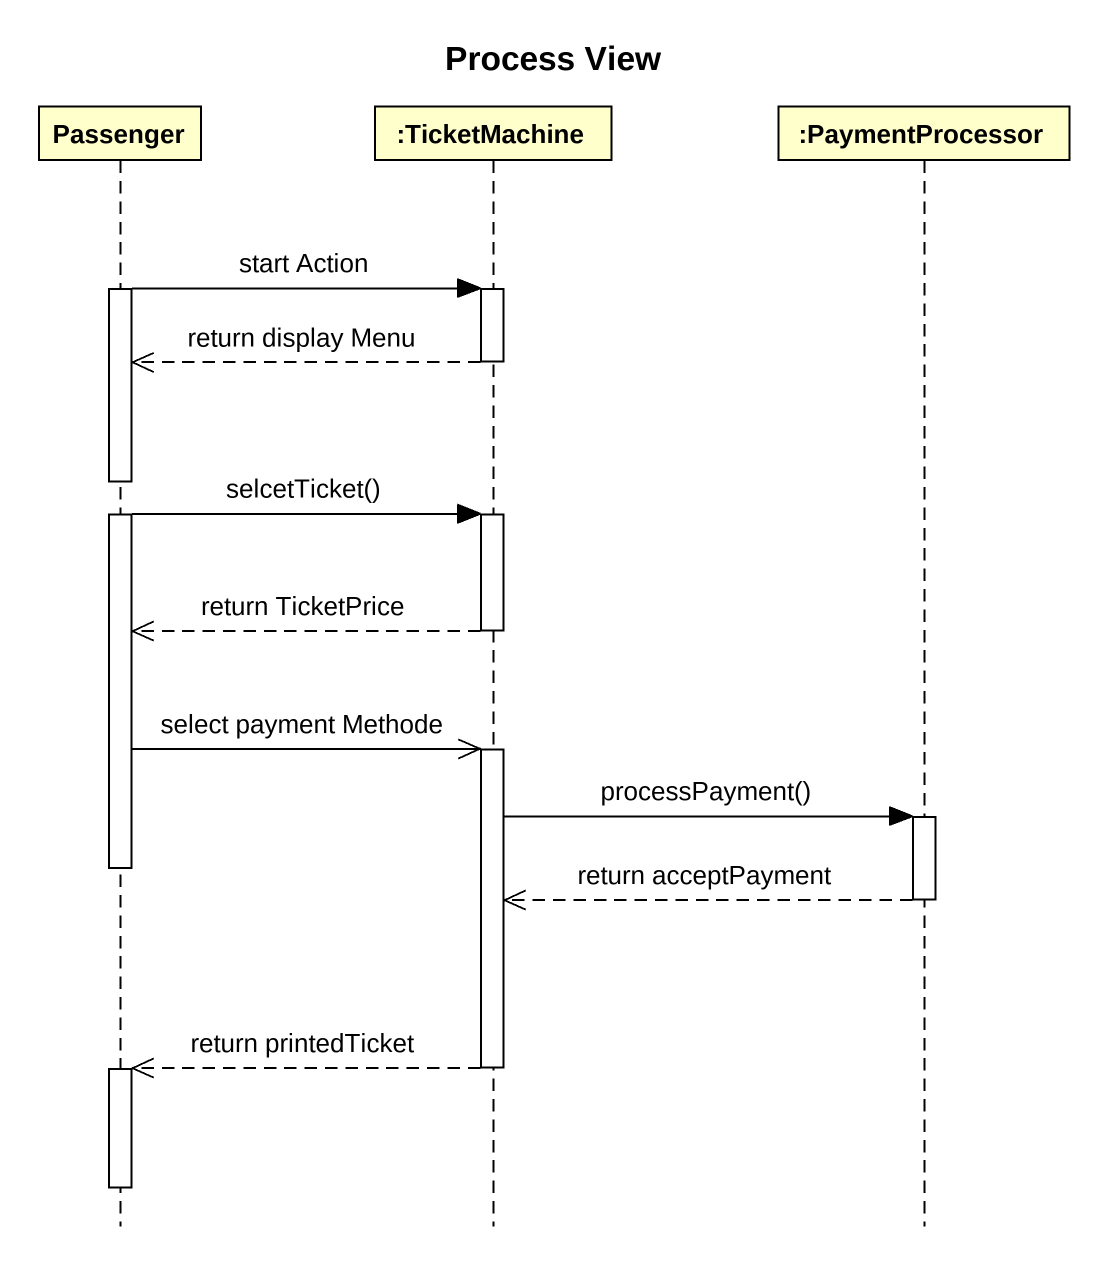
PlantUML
@startuml
title Process View
hide footbox
participant Passenger
participant ":TicketMachine" as TicketMachine
participant ":PaymentProcessor" as PaymentProcessor

activate Passenger
Passenger -> TicketMachine : start Action
activate TicketMachine
TicketMachine -->> Passenger : return display Menu
deactivate TicketMachine
Passenger -> TicketMachine : selcetTicket()
activate TicketMachine
TicketMachine -->> Passenger : return TicketPrice
deactivate TicketMachine
Passenger ->> TicketMachine : select payment Methode
activate TicketMachine
TicketMachine -> PaymentProcessor : processPayment()
activate PaymentProcessor
deactivate Passenger
PaymentProcessor -->> TicketMachine : return acceptPayment
deactivate PaymentProcessor
TicketMachine -->> Passenger : return printedTicket
deactivate TicketMachine
activate Passenger
deactivate Passenger
@enduml
